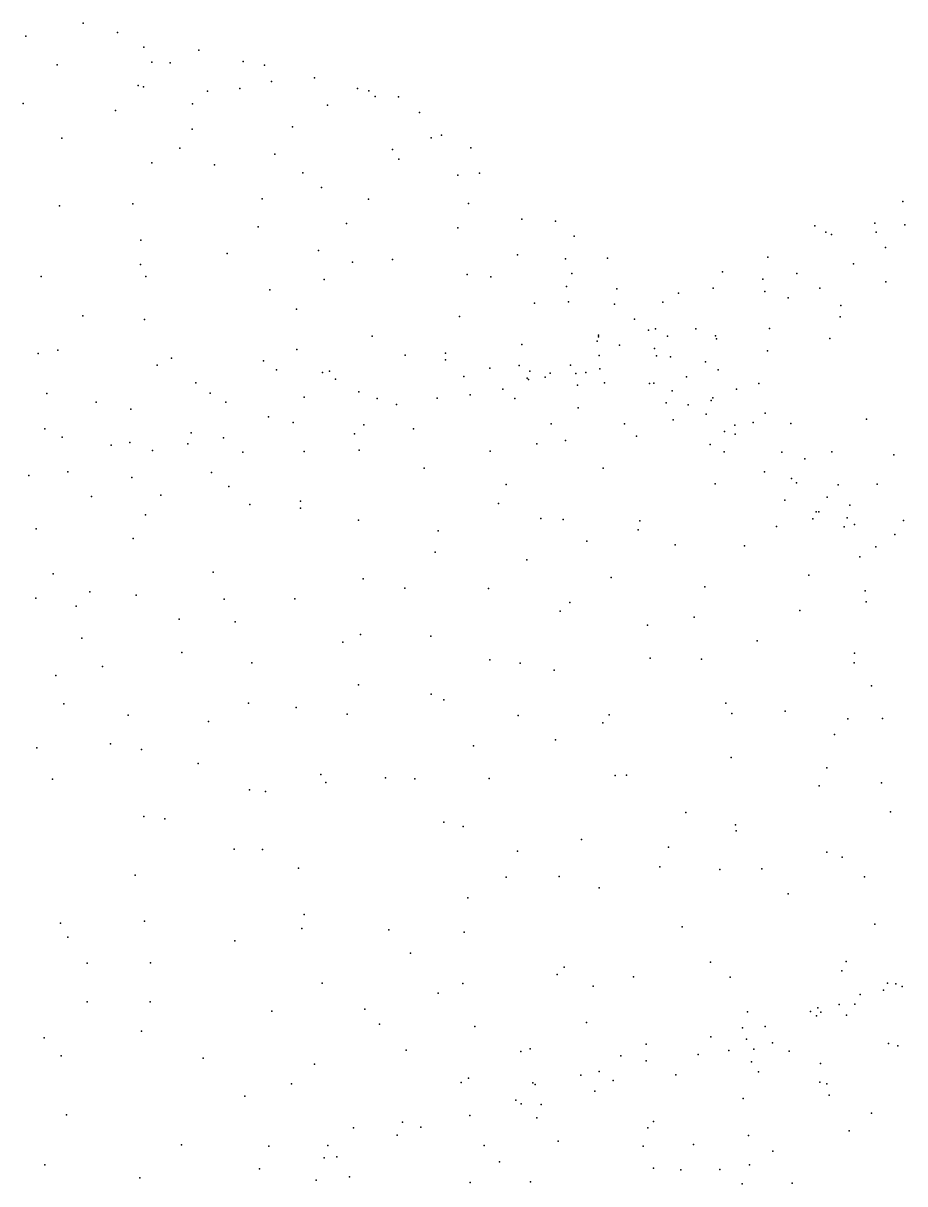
# Model space of a CAD drawing. Header units: metres. Extents: x -23.9 to 23.9, y -27.4 to 27.4.
# Drawn here: x -7.399 to -3.706, y 13.522 to 18.381 of the extents above; entities that cross this region are included whole.
import ezdxf

# ---------------------------------------------------------------- set-up
doc = ezdxf.new("R2010")
doc.units = ezdxf.units.M

msp = doc.modelspace()

# ---------------------------------------------------------------- linework, layer by layer
for p in [(-7.1477, 18.3815, 6.6361), (-7.3875, 18.3267, 5.9893), (-7.004, 18.343, 6.9351), (-6.8929, 18.2816, 6.2885), (-6.6624, 18.2686, 6.4801), (-7.2569, 18.2076, 7.2468), (-6.8597, 18.219, 6.0014), (-6.7831, 18.2161, 7.1383), (-6.4775, 18.2217, 6.9194), (-6.3883, 18.2064, 6.4061), (-6.3582, 18.1368, 7.2093), (-6.1783, 18.1527, 6.9125), (-6.9169, 18.1213, 5.6884), (-6.8948, 18.1157, 7.3542), (-6.6266, 18.0971, 7.3382), (-6.492, 18.108, 5.9191), (-5.9978, 18.108, 6.2382), (-5.951, 18.0988, 6.9891), (-7.3987, 18.0456, 7.4679), (-6.6894, 18.0443, 5.614), (-6.1245, 18.039, 5.9799), (-5.924, 18.075, 7.2427), (-5.8262, 18.0737, 6.5992), (-7.0115, 18.0159, 7.57), (-5.7393, 18.0082, 6.2334), (-6.6913, 17.9375, 7.6594), (-6.2704, 17.9471, 7.5593), (-7.2375, 17.8996, 5.3429), (-5.6902, 17.9011, 7.2288), (-5.6471, 17.9132, 6.9335), (-6.7432, 17.8585, 5.3844), (-5.8518, 17.8522, 5.9781), (-5.5239, 17.86, 6.5459), (-6.8593, 17.7964, 7.9558), (-6.5968, 17.7883, 7.9298), (-6.3453, 17.8334, 7.7938), (-5.8255, 17.8124, 7.6709), (-6.2271, 17.7556, 5.5991), (-5.5782, 17.745, 7.5085), (-5.4881, 17.7535, 7.1854), (-6.1489, 17.6942, 8.0251), (-6.3977, 17.6464, 8.1657), (-5.9526, 17.6453, 5.6811), (-7.247, 17.6163, 5.2061), (-6.9395, 17.6248, 5.2478), (-5.5337, 17.6265, 7.8091), (-3.7144, 17.6347, 12.3126), (-5.3103, 17.5615, 7.4012), (-5.1689, 17.5527, 6.9841), (-3.8321, 17.5447, 12.5229), (-6.4147, 17.5282, 8.3977), (-6.0448, 17.543, 8.2973), (-5.5779, 17.5249, 8.0357), (-4.0835, 17.5337, 11.7348), (-4.0364, 17.5067, 11.3468), (-4.0125, 17.4963, 12.2456), (-3.8266, 17.5065, 12.7977), (-3.706, 17.5366, 11.1757), (-6.9055, 17.4732, 8.4012), (-5.091, 17.4905, 6.4711), (-6.5438, 17.4168, 8.5718), (-6.1621, 17.4291, 8.5405), (-5.3288, 17.4113, 5.9459), (-4.9515, 17.3977, 6.9221), (-4.2792, 17.4016, 11.9899), (-3.7862, 17.4428, 13.3592), (-6.9067, 17.3715, 5.1306), (-6.0189, 17.3808, 5.3719), (-5.8523, 17.3917, 8.4939), (-5.1273, 17.3943, 7.4989), (-3.921, 17.3734, 10.9114), (-7.3228, 17.3211, 8.471), (-6.8849, 17.3211, 8.6215), (-6.1381, 17.3087, 8.7688), (-5.5397, 17.3299, 8.3796), (-5.4395, 17.3194, 5.7054), (-5.1001, 17.3337, 6.2007), (-4.4695, 17.3406, 11.5698), (-4.301, 17.3104, 12.529), (-4.1578, 17.334, 10.9801), (-6.365, 17.2645, 5.1778), (-5.1234, 17.2791, 7.9573), (-4.9122, 17.2691, 7.3221), (-4.6543, 17.2516, 11.4109), (-4.5083, 17.2715, 12.0981), (-4.292, 17.2586, 12.9063), (-4.062, 17.2726, 13.3275), (-3.7858, 17.2992, 13.6546), (-5.2564, 17.2096, 8.3989), (-5.1145, 17.2146, 8.1928), (-4.9225, 17.2055, 7.6153), (-4.7195, 17.213, 6.6387), (-4.1941, 17.232, 10.7216), (-7.1488, 17.156, 8.8066), (-6.2537, 17.184, 8.9741), (-3.974, 17.1995, 10.5752), (-6.8913, 17.141, 8.8863), (-5.5711, 17.1529, 5.4295), (-4.8376, 17.142, 11.7486), (-3.9763, 17.152, 13.6113), (-5.9369, 17.0712, 9.1687), (-4.9893, 17.0755, 11.4647), (-4.9889, 17.0676, 11.1755), (-4.7794, 17.0956, 12.3721), (-4.7496, 17.1013, 10.992), (-4.7003, 17.0704, 7.456), (-4.5808, 17.1018, 6.8295), (-4.4983, 17.0725, 13.0431), (-4.4952, 17.0597, 10.5684), (-4.2721, 17.1037, 13.3684), (-4.0194, 17.0619, 10.3102), (-7.2532, 17.013, 9.0348), (-6.2528, 17.0156, 9.2384), (-5.3108, 17.0361, 5.4941), (-4.9952, 17.0501, 8.4836), (-4.9009, 17.0333, 8.2502), (-4.7546, 17.0188, 12.7196), (-4.2814, 17.0096, 10.2857), (-7.3359, 16.9986, 4.9857), (-6.7776, 16.9784, 9.1943), (-6.3921, 16.9681, 5.0006), (-5.7986, 16.991, 9.8946), (-5.6297, 16.9722, 10.1143), (-5.6292, 16.9994, 9.6038), (-4.986, 16.9899, 5.8313), (-4.7457, 16.9893, 10.6566), (-4.6879, 16.9851, 7.7637), (-4.5411, 16.9641, 10.3404), (-6.8371, 16.95, 4.974), (-6.3376, 16.93, 9.5943), (-6.1445, 16.9185, 9.9225), (-6.1158, 16.9246, 5.0716), (-5.4446, 16.9372, 10.3887), (-5.3209, 16.9477, 9.9352), (-5.277, 16.9243, 11.5122), (-5.1909, 16.9157, 10.2659), (-5.106, 16.9495, 12.262), (-5.0845, 16.9149, 10.8373), (-5.0421, 16.9185, 9.9058), (-4.9836, 16.9343, 12.5199), (-4.4872, 16.93, 7.3005), (-6.6763, 16.8757, 9.5114), (-6.0904, 16.8914, 10.1723), (-5.5527, 16.9016, 10.807), (-5.2879, 16.8946, 9.2416), (-5.2822, 16.8896, 10.9961), (-5.2126, 16.8999, 10.6075), (-5.0768, 16.8656, 9.3765), (-4.9635, 16.8756, 8.8192), (-4.7749, 16.8728, 10.2119), (-4.7568, 16.874, 9.901), (-4.6209, 16.9006, 13.2467), (-4.3177, 16.8735, 10.052), (-7.2995, 16.8312, 9.3429), (-6.6159, 16.8318, 9.8805), (-6.2218, 16.8157, 10.5017), (-5.9932, 16.8386, 10.6483), (-5.5269, 16.8249, 11.5113), (-5.39, 16.8493, 11.9217), (-4.6798, 16.8421, 8.3203), (-4.4116, 16.849, 6.683), (-7.0924, 16.7945, 9.5048), (-6.5502, 16.7948, 10.2107), (-5.9167, 16.8095, 10.8815), (-5.8351, 16.7845, 5.093), (-5.6644, 16.811, 11.1628), (-5.3395, 16.8095, 12.1938), (-5.0739, 16.7711, 5.3819), (-4.7059, 16.7919, 5.9217), (-4.6136, 16.7831, 9.5758), (-4.5166, 16.8022, 9.8987), (-4.5095, 16.8134, 7.8534), (-6.948, 16.7652, 9.887), (-6.3712, 16.7337, 4.9365), (-4.6767, 16.7205, 8.8064), (-4.538, 16.7448, 13.4612), (-4.2912, 16.7489, 7.175), (-3.8671, 16.724, 14.0564), (-7.3087, 16.6837, 9.8946), (-6.2686, 16.7097, 10.9585), (-5.9723, 16.6998, 11.3444), (-5.7633, 16.6831, 12.1393), (-5.1878, 16.704, 12.7222), (-4.8805, 16.704, 13.196), (-4.461, 16.6717, 9.3052), (-4.4177, 16.6985, 6.143), (-4.3415, 16.71, 7.7), (-4.1833, 16.7056, 9.7986), (-7.2361, 16.6485, 10.1466), (-6.9523, 16.6258, 10.5798), (-6.7096, 16.6207, 4.9218), (-6.6958, 16.666, 10.6802), (-6.5603, 16.6448, 10.9366), (-6.0104, 16.6625, 11.7372), (-5.2468, 16.6201, 5.185), (-5.1277, 16.6336, 13.0015), (-4.8299, 16.6527, 5.5108), (-4.4161, 16.6604, 8.1582), (-7.03, 16.6152, 4.9237), (-6.857, 16.5924, 10.8492), (-6.4784, 16.5851, 11.317), (-6.2222, 16.588, 11.9097), (-5.9911, 16.5934, 12.1877), (-5.443, 16.5901, 12.6317), (-4.5213, 16.618, 5.8628), (-4.4631, 16.5869, 8.6196), (-4.2214, 16.585, 6.6684), (-4.0112, 16.5862, 9.6066), (-3.7521, 16.5747, 14.2574), (-4.1241, 16.5569, 7.4621), (-7.3746, 16.4873, 4.9293), (-7.2124, 16.5035, 10.8695), (-6.9432, 16.4792, 11.2943), (-6.6095, 16.4999, 11.5763), (-5.7197, 16.5182, 12.5957), (-4.9688, 16.5188, 5.2026), (-4.2943, 16.5032, 8.383), (-4.1812, 16.475, 8.8616), (-6.5369, 16.4415, 12.1427), (-5.3758, 16.4498, 13.0015), (-4.4996, 16.4521, 5.5998), (-4.1598, 16.4566, 8.1121), (-3.9855, 16.449, 9.1482), (-3.822, 16.4519, 9.3914), (-7.1125, 16.3991, 11.4853), (-6.8226, 16.4051, 11.7876), (-6.2367, 16.3799, 12.5386), (-4.2087, 16.384, 14.0508), (-4.0306, 16.397, 7.2289), (-6.4498, 16.366, 12.4049), (-6.2372, 16.3512, 4.8605), (-5.4082, 16.3711, 4.859), (-4.0771, 16.336, 8.421), (-4.0661, 16.3361, 6.4074), (-3.9362, 16.3636, 8.8062), (-6.8865, 16.3229, 12.1682), (-5.9949, 16.3, 4.8357), (-5.2302, 16.3081, 13.227), (-5.1375, 16.303, 4.9077), (-4.8165, 16.2982, 5.0431), (-4.0913, 16.3058, 5.9201), (-3.9469, 16.31, 7.4414), (-3.9171, 16.2824, 14.3554), (-3.7121, 16.2992, 14.4979), (-7.3444, 16.2643, 11.8675), (-5.6607, 16.2565, 4.8063), (-4.8225, 16.2606, 13.6176), (-4.2439, 16.2738, 5.6283), (-3.9606, 16.2732, 7.0254), (-3.7481, 16.24, 8.5907), (-6.9375, 16.2235, 4.8621), (-5.0374, 16.213, 13.4697), (-4.6681, 16.1976, 13.8053), (-4.3781, 16.1937, 5.3258), (-3.8279, 16.1892, 7.765), (-5.6736, 16.1668, 13.2053), (-5.2896, 16.1348, 13.4033), (-3.8949, 16.1467, 6.7554), (-7.2736, 16.0757, 12.3297), (-6.6029, 16.083, 12.7607), (-5.9745, 16.0551, 13.209), (-4.9364, 16.0604, 4.7469), (-4.1076, 16.0709, 5.4538), (-7.1199, 16.0004, 4.9038), (-5.7999, 16.0156, 4.773), (-5.4491, 16.0145, 4.75), (-4.5433, 16.021, 4.9424), (-3.8718, 16.0045, 5.93), (-7.3453, 15.9739, 4.9939), (-7.1762, 15.941, 12.5999), (-6.9256, 15.9859, 12.6964), (-6.5576, 15.97, 4.8142), (-6.2607, 15.9709, 4.795), (-5.1092, 15.9562, 13.6863), (-3.8673, 15.9582, 5.6293), (-5.1494, 15.9191, 4.7137), (-4.5884, 15.8938, 4.7357), (-4.1463, 15.9222, 5.2091), (-6.7449, 15.8866, 12.9673), (-6.5109, 15.8755, 13.1385), (-4.7838, 15.8614, 13.9856), (-7.1537, 15.8061, 12.821), (-5.9861, 15.8215, 4.7509), (-5.6911, 15.8152, 13.6062), (-4.3238, 15.7952, 4.8357), (-6.7339, 15.747, 13.1881), (-6.0601, 15.7898, 13.4812), (-6.4407, 15.7037, 13.4217), (-5.4441, 15.7164, 13.8244), (-5.3171, 15.7023, 4.6349), (-4.7725, 15.7229, 4.6073), (-4.557, 15.7193, 14.3009), (-3.9185, 15.7031, 14.7965), (-3.9167, 15.7438, 5.0645), (-7.2626, 15.6507, 4.9818), (-7.0664, 15.6877, 13.0596), (-5.1749, 15.6727, 13.9878), (-5.9944, 15.6114, 4.6225), (-3.8456, 15.6066, 4.5997), (-5.6896, 15.572, 13.8892), (-7.2288, 15.531, 13.192), (-6.4552, 15.5339, 4.6741), (-6.2558, 15.5169, 13.716), (-5.6367, 15.5488, 4.55), (-4.4561, 15.5346, 4.3907), (-6.959, 15.4844, 13.4412), (-6.6225, 15.4573, 13.6316), (-6.0423, 15.4886, 13.8383), (-5.3251, 15.4826, 14.1456), (-4.9448, 15.4852, 4.4507), (-4.4299, 15.491, 14.5713), (-4.2066, 15.5009, 4.2955), (-3.9446, 15.4685, 14.9556), (-3.7997, 15.4698, 4.3433), (-4.9709, 15.4525, 14.3104), (-7.0335, 15.3639, 4.8928), (-5.5128, 15.3564, 4.4028), (-5.1695, 15.3803, 4.3932), (-4.0003, 15.4027, 4.1575), (-7.3419, 15.3472, 5.0051), (-6.9027, 15.34, 13.6504), (-6.6659, 15.2811, 4.7538), (-4.4332, 15.3066, 4.192), (-4.0326, 15.2638, 15.0542), (-7.2758, 15.2165, 13.6375), (-6.152, 15.2352, 4.5457), (-5.8807, 15.2213, 14.165), (-5.7583, 15.2173, 4.3866), (-5.4466, 15.2196, 14.3255), (-4.9195, 15.2312, 4.2583), (-4.8722, 15.2333, 14.5349), (-6.4506, 15.1718, 13.9963), (-6.3841, 15.1644, 4.6378), (-6.1317, 15.2019, 14.0887), (-4.0648, 15.1877, 3.9981), (-3.8029, 15.2013, 15.3999), (-4.6231, 15.0761, 4.0518), (-3.7659, 15.0794, 3.841), (-6.8934, 15.0603, 13.9247), (-6.8061, 15.0496, 4.8039), (-5.6362, 15.0364, 14.405), (-5.5553, 15.0178, 4.3007), (-4.4152, 15.025, 15.0474), (-4.4128, 14.9996, 3.941), (-6.5144, 14.9231, 4.6854), (-6.3967, 14.9222, 14.2191), (-5.0604, 14.9634, 14.6874), (-4.6951, 14.9314, 14.9595), (-5.3285, 14.9147, 14.6168), (-4.0323, 14.9102, 3.7779), (-3.9681, 14.8889, 15.647), (-6.2457, 14.8439, 4.5755), (-4.7327, 14.8493, 3.9469), (-4.4803, 14.8376, 15.2153), (-4.3044, 14.8405, 15.3852), (-6.9293, 14.8144, 14.1115), (-5.3762, 14.8058, 4.2242), (-5.1539, 14.8092, 4.1235), (-3.8753, 14.8078, 15.8582), (-4.9859, 14.7616, 14.9424), (-4.1939, 14.7354, 15.6495), (-5.5358, 14.7187, 14.7003), (-6.2223, 14.649, 14.5052), (-7.2429, 14.6132, 14.1177), (-6.8912, 14.622, 14.278), (-6.2316, 14.5912, 4.5646), (-5.867, 14.585, 4.4175), (-4.6385, 14.5977, 15.412), (-3.8313, 14.6085, 16.1952), (-7.2121, 14.5549, 4.9429), (-6.5129, 14.5393, 14.4879), (-5.5513, 14.5761, 4.2868), (-5.7758, 14.4879, 14.8), (-7.1301, 14.4458, 14.2878), (-6.8648, 14.4465, 4.814), (-4.5193, 14.4493, 15.7483), (-3.9512, 14.4522, 3.5606), (-5.1622, 14.3982, 15.1983), (-5.1322, 14.4293, 4.0805), (-4.8421, 14.3891, 3.943), (-4.4378, 14.3873, 3.7561), (-3.97, 14.4134, 16.3452), (-6.1469, 14.3614, 14.7669), (-5.5578, 14.3599, 14.9841), (-5.011, 14.3495, 15.4085), (-3.7782, 14.3623, -14.0168), (-3.7439, 14.3587, 16.6495), (-3.7168, 14.3477, -18.4515), (-5.6612, 14.3204, 4.3155), (-3.8928, 14.3151, -15.5806), (-3.7949, 14.3332, -18.0113), (-7.1308, 14.2834, 4.9081), (-6.867, 14.2837, 14.5255), (-6.3578, 14.2451, 4.6083), (-5.9672, 14.2533, 4.451), (-4.3651, 14.2423, 16.2058), (-4.1014, 14.2437, 16.4648), (-4.0709, 14.258, -17.5067), (-4.0572, 14.2404, -16.4744), (-3.9805, 14.2722, -17.1512), (-3.9155, 14.2744, -14.9048), (-5.9056, 14.1908, 14.9941), (-5.0394, 14.1973, 4.0175), (-4.0761, 14.2248, -15.9202), (-3.9495, 14.2282, -14.3919), (-6.9035, 14.1611, 4.8228), (-5.507, 14.1803, 15.195), (-4.3863, 14.1748, -17.0665), (-4.2912, 14.1799, -16.2085), (-7.3112, 14.1336, 5.0005), (-4.7895, 14.1066, 15.9854), (-4.518, 14.1375, -16.7552), (-4.3688, 14.1272, -18.2707), (-4.2607, 14.1117, 3.6504), (-3.7743, 14.1091, -19.2722), (-3.7356, 14.0998, 17.038), (-7.2392, 14.057, 14.454), (-6.6455, 14.0486, 4.7203), (-5.7951, 14.0817, 4.3566), (-5.3149, 14.0758, 4.1343), (-5.2758, 14.0864, 15.5337), (-4.8956, 14.0583, -17.2445), (-4.5719, 14.0626, 16.2656), (-4.4426, 14.0794, -15.5888), (-4.3381, 14.0855, -15.2174), (-4.1904, 14.0774, 16.6214), (-6.1784, 14.0225, 4.5286), (-4.7898, 14.0369, -17.8041), (-4.3483, 14.0325, -18.7058), (-4.0589, 14.0258, -14.0111), (-5.5333, 13.9635, 4.2254), (-5.0635, 13.9772, 15.9046), (-4.9865, 13.9927, -16.51), (-4.9278, 13.9538, -15.8518), (-4.6655, 13.9778, -15.2502), (-4.3191, 13.9903, -14.4951), (-4.0614, 13.9477, -19.2143), (-6.2751, 13.9404, 15.0453), (-5.5646, 13.9463, 15.454), (-5.2643, 13.9444, -17.1952), (-5.2544, 13.9383, -16.7577), (-5.0041, 13.9092, -18.0912), (-4.0323, 13.9403, 3.5734), (-6.4701, 13.8891, 4.6463), (-5.335, 13.8717, -16.2099), (-5.3133, 13.8563, -17.6258), (-5.2285, 13.8545, -15.6403), (-4.3833, 13.879, 16.6917), (-4.0234, 13.8936, 17.018), (-7.2178, 13.8105, 4.9637), (-5.528, 13.8079, 15.6847), (-3.8448, 13.8177, 17.2827), (-6.0151, 13.7567, 15.2857), (-5.8104, 13.7795, -16.6716), (-5.7334, 13.7595, -17.151), (-5.2467, 13.798, -15.2735), (-4.7821, 13.7565, 16.4619), (-4.7588, 13.7823, -14.7685), (-5.8316, 13.7252, -16.0751), (-4.361, 13.7246, 16.9041), (-3.9397, 13.7442, -13.4452), (-6.735, 13.6845, 14.924), (-6.3702, 13.6793, 15.1287), (-6.1227, 13.682, -16.5435), (-5.4684, 13.6829, 4.208), (-5.1581, 13.6999, 16.1722), (-4.8025, 13.6794, -18.7951), (-4.5909, 13.6866, 16.7313), (-4.2583, 13.659, 3.7865), (-6.1376, 13.6311, -16.9179), (-6.0851, 13.6341, -15.8066), (-5.4031, 13.6133, 16.045), (-7.3086, 13.601, 14.6492), (-6.4091, 13.585, -16.2903), (-4.7588, 13.587, -14.261), (-4.6442, 13.5799, 3.9813), (-4.4813, 13.5822, -19.3145), (-4.3561, 13.601, -13.8686), (-6.9106, 13.5462, 4.8201), (-6.1712, 13.5374, -15.4735), (-6.0321, 13.5505, -17.438), (-5.5259, 13.5278, -18.1405), (-5.2735, 13.5302, -18.4654), (-4.3872, 13.5219, 17.13), (-4.1771, 13.5245, -19.6661)]:
    msp.add_point(p)

doc.saveas('drawing.dxf')
